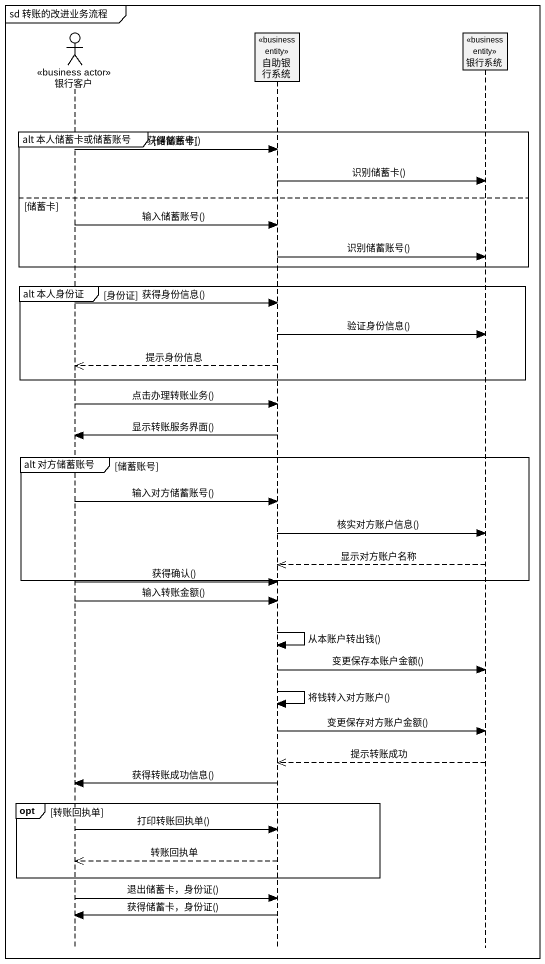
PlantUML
@startuml
mainframe sd 转账的改进业务流程
hide footbox
actor 银行客户 <<business actor>>
participant 自助银行系统 <<business entity>>
participant 银行系统 <<business entity>>

group alt 本人储蓄卡或储蓄账号 [储蓄账号]
  银行客户 -> 自助银行系统 : 获得储蓄卡()
  自助银行系统 -> 银行系统 : 识别储蓄卡()
else 储蓄卡
  银行客户 -> 自助银行系统 : 输入储蓄账号()
  自助银行系统 -> 银行系统 : 识别储蓄账号()
end
group alt 本人身份证 [身份证]
  银行客户 -> 自助银行系统 : 获得身份信息()
  自助银行系统 -> 银行系统 : 验证身份信息()
  自助银行系统 -->> 银行客户 : 提示身份信息
end
银行客户 -> 自助银行系统 : 点击办理转账业务()
自助银行系统 -> 银行客户 : 显示转账服务界面()
group alt 对方储蓄账号 [储蓄账号]
  银行客户 -> 自助银行系统 : 输入对方储蓄账号()
  自助银行系统 -> 银行系统 : 核实对方账户信息()
  银行系统 -->> 自助银行系统 : 显示对方账户名称
end
银行客户 -> 自助银行系统 : 获得确认()
银行客户 -> 自助银行系统 : 输入转账金额()
自助银行系统 -> 自助银行系统 : 从本账户转出钱()
自助银行系统 -> 银行系统 : 变更保存本账户金额()
自助银行系统 -> 自助银行系统 : 将钱转入对方账户()
自助银行系统 -> 银行系统 : 变更保存对方账户金额()
银行系统 -->> 自助银行系统 : 提示转账成功
自助银行系统 -> 银行客户 : 获得转账成功信息()
opt 转账回执单
  银行客户 -> 自助银行系统 : 打印转账回执单()
  自助银行系统 -->> 银行客户 : 转账回执单
end
银行客户 -> 自助银行系统 : 退出储蓄卡，身份证()
自助银行系统 -> 银行客户 : 获得储蓄卡，身份证()
@enduml
